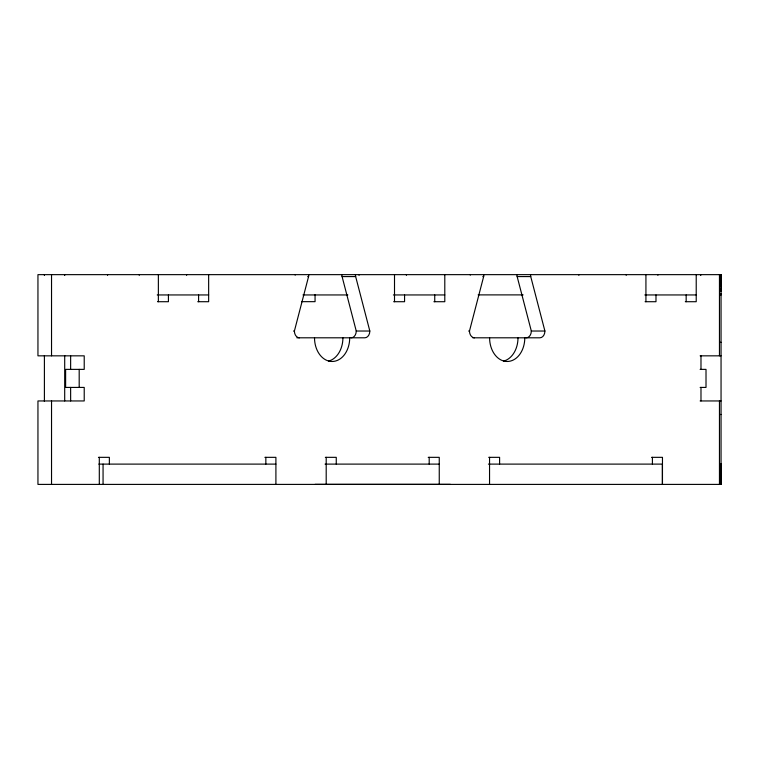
<?xml version="1.0" encoding="UTF-8"?>
<svg xmlns="http://www.w3.org/2000/svg" width="759" height="759" viewBox="0 0 759 759"><rect width="100%" height="100%" fill="white"/><g stroke="black" fill="none" stroke-linecap="round" stroke-linejoin="round"><path stroke-width="1.14" d="M51.536 484.403L51.536 400.951M70.634 369.377L70.644 355.838M103.063 484.403L103.063 464.11M662.379 484.403L662.379 464.11L488.407 464.11M700.984 400.951L700.984 387.422M721.05 287.329L721.05 274.644L37.95 274.644L37.95 355.838L84.221 355.838L84.221 369.377L65.616 369.377L65.616 387.422L84.221 387.422L84.221 400.951L37.95 400.951L37.95 484.403L721.05 484.403L721.05 274.644L721.05 275.915M721.05 280.991L721.05 278.449M721.05 480.599L721.05 478.066M721.05 475.523L721.05 472.99M721.05 470.447L721.05 467.914M721.05 465.371L720.68 464.11M721.05 286.067L721.05 283.524M721.05 464.736L721.05 464.11L721.05 484.403L721.05 483.132M299.425 337.802A6.765 5.028 90 0 1 294.397 331.028L308.562 276.58A6.774 5.038 90 0 0 308.771 274.644M474.508 337.802A6.765 5.028 -90 0 1 469.479 331.028L483.644 276.58A6.774 5.038 90 0 0 483.853 274.644M307.708 276.58L308.562 276.58M341.873 274.644A6.774 5.038 90 0 0 342.081 276.58L355.658 276.58L369.823 331.028A6.765 5.028 -90 0 1 364.794 337.802L296.883 337.802M482.79 276.58L483.644 276.58M516.945 274.644A6.774 5.038 90 0 0 517.164 276.58L530.74 276.58L544.905 331.028A6.765 5.028 90 0 1 539.877 337.802L472.81 337.802M157.227 294.947L208.649 294.947M302.955 294.947L347.85 294.947M393.38 294.947L444.793 294.947M478.132 294.89L523.131 294.89M644.799 294.947L696.221 294.947M720.68 294.947L721.05 293.676L721.05 294.947M157.511 301.712L168.422 301.712L168.422 294.947M197.738 301.712L208.649 301.712L208.649 274.644M301.522 301.665L315.061 301.665L315.061 294.596M393.665 301.712L404.566 301.712L404.566 294.947M433.892 301.712L444.793 301.712L444.793 274.644M645.084 301.712L655.985 301.712L655.985 294.947M685.311 301.712L696.221 301.712L696.221 274.644M293.553 331.028L294.397 331.028M351.218 337.802A6.765 5.028 -90 0 0 356.246 331.028L369.823 331.028M468.626 331.028L469.479 331.028M526.291 337.802A6.765 5.028 -90 0 0 531.319 331.028L544.905 331.028M719.779 342.309L721.05 342.309M700.13 355.838L721.05 355.838M700.14 369.377L706.012 369.377L706.012 387.422L700.14 387.422M700.13 400.951L721.05 400.951M719.779 414.49L721.05 414.49M98.452 457.335L109.362 457.335L109.362 464.11M264.872 457.335L275.906 457.335L275.906 484.403M325.345 457.335L336.256 457.335L336.256 464.11M428.218 457.335L439.252 457.335L439.252 484.403M488.692 457.335L499.602 457.335L499.602 464.11M651.554 457.335L662.465 457.335L662.465 484.403M98.822 464.11L275.906 464.11M325.061 464.11L439.252 464.11M315.061 484.356L450.391 484.356M517.154 276.58L531.319 331.028M342.081 276.58L356.246 331.028M700.984 355.838L700.984 369.377M70.634 387.422L70.644 400.951M719.456 274.644L719.456 355.838M719.456 400.951L719.456 484.403M700.747 274.644L700.747 275.489M686.164 294.947L686.164 301.712M657.892 274.644L657.892 275.28M652.408 457.335L652.408 464.11M645.928 274.644L645.928 301.712M626.203 274.644L626.203 275.28M578.842 274.644L578.842 275.28M489.546 457.335L489.546 484.403M434.736 294.947L434.736 301.712M429.196 457.335L429.196 464.11M406.407 274.644L406.407 275.28M394.509 274.644L394.509 301.712M359.045 274.644L359.045 275.28M326.199 457.335L326.199 484.403M265.849 457.335L265.849 464.11M198.592 294.947L198.592 301.712M186.61 274.644L186.61 275.28M158.365 274.644L158.365 301.712M139.248 274.644L139.248 275.28M107.55 274.644L107.55 275.28M99.306 457.335L99.306 484.403M79.192 369.377L79.192 387.422M64.705 274.644L64.705 275.489M64.705 355.506L64.695 400.951M51.536 274.644L51.536 355.838M44.401 274.644L44.401 275.489M44.401 355.506L44.401 401.416M295.185 274.644A6.774 5.038 -90 0 1 295.175 275.128M530.74 276.58A6.774 5.038 -90 0 1 530.532 274.644M524.792 337.802A23.681 17.599 -90 0 1 507.192 361.483A23.681 17.599 -90 0 1 489.593 337.802M470.267 274.644A6.774 5.038 -90 0 1 470.257 275.128M355.658 276.58A6.774 5.038 90 0 1 355.449 274.644M349.709 337.802A23.681 17.599 90 0 1 332.11 361.483A23.681 17.599 90 0 1 314.511 337.802M342.916 337.802A23.681 17.599 -90 0 1 328.524 361.085M517.999 337.802A23.681 17.599 -90 0 1 503.606 361.085M721.05 289.872L721.05 291.133L721.05 288.6L721.05 289.872"/></g></svg>
